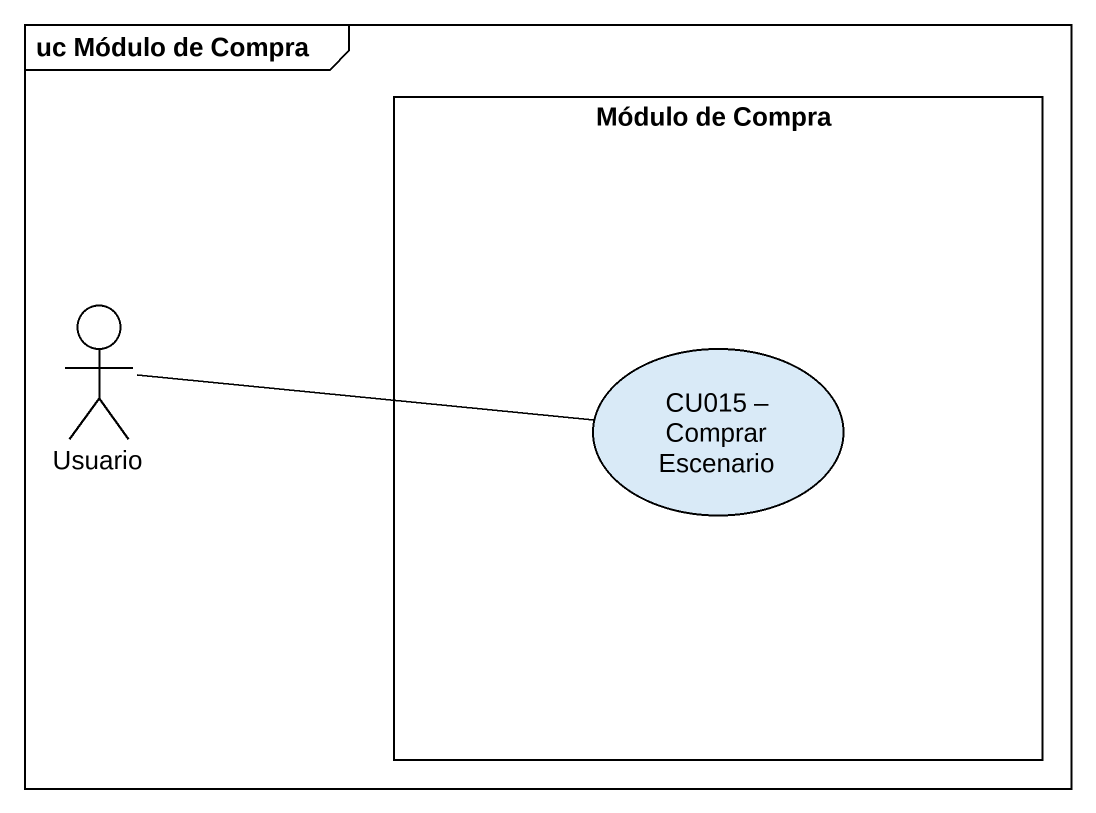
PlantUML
@startuml
mainframe uc Módulo de Compra
rectangle "Módulo de Compra" as Módulo_de_Compra {
  usecase "CU015 – Comprar Escenario" as CU015_Comprar_Escenario
}
actor Usuario
Usuario -right- CU015_Comprar_Escenario
@enduml
